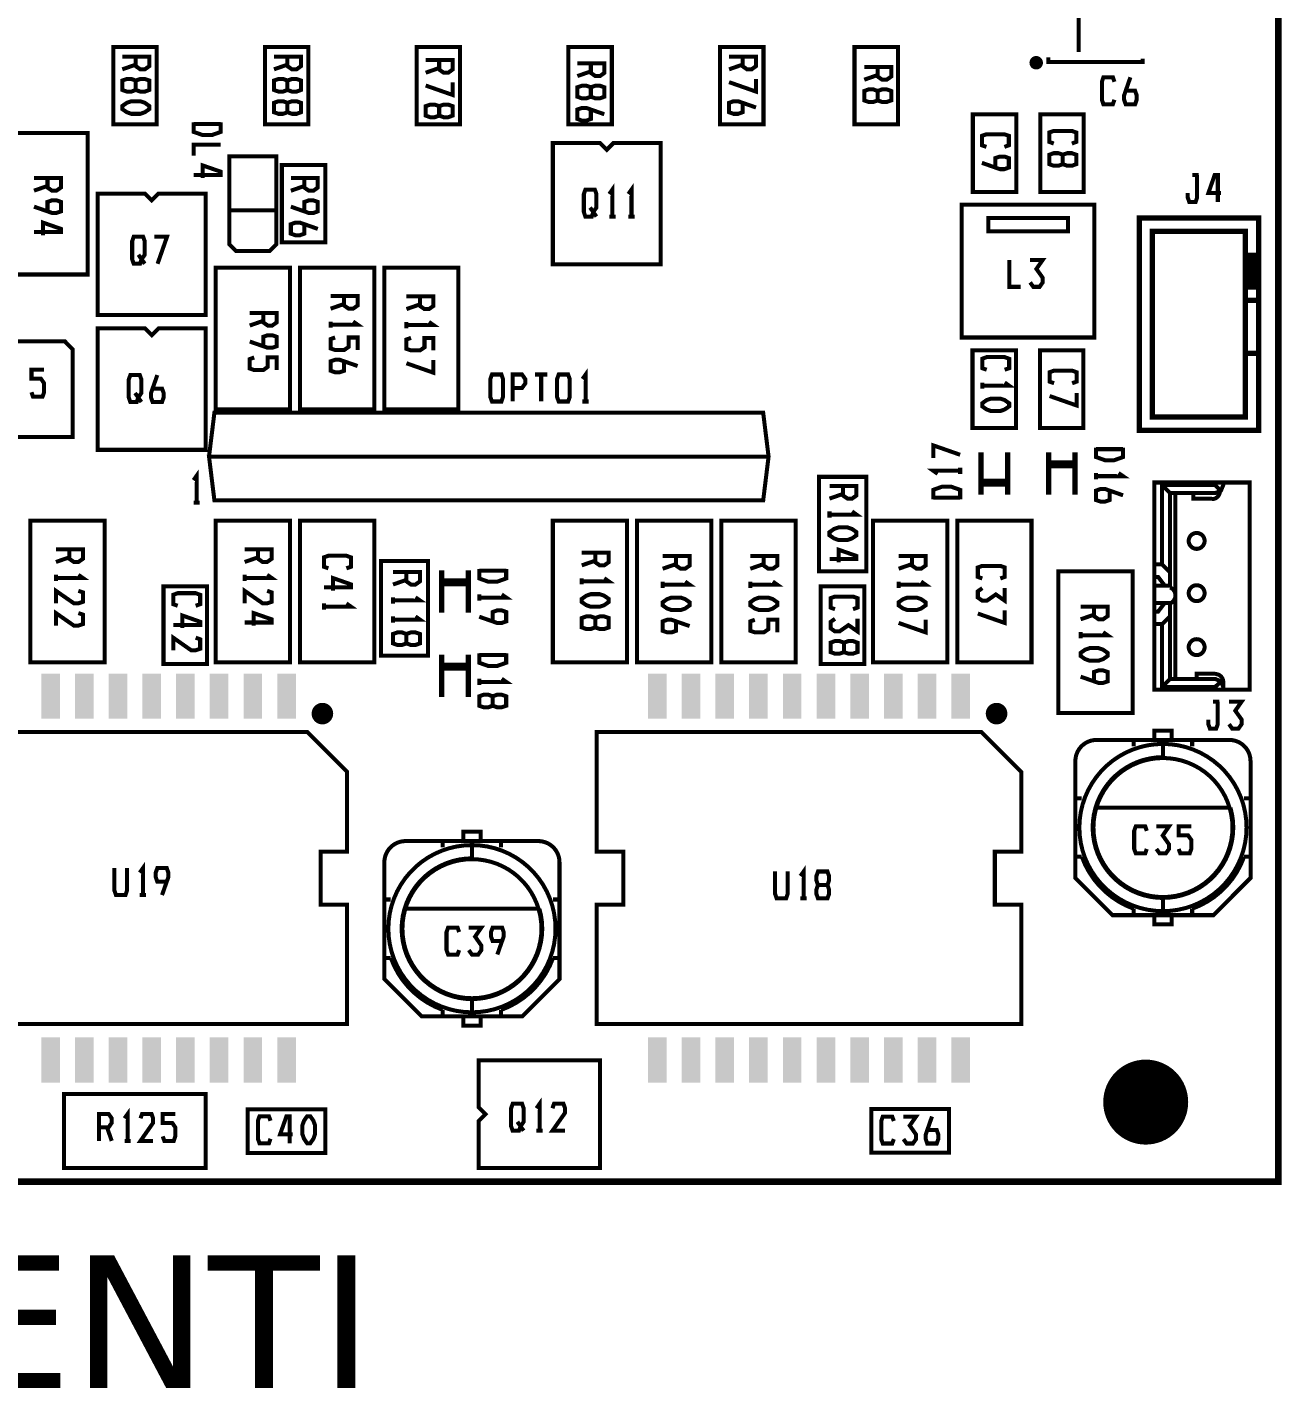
# Model space of a CAD drawing. Extents: x 0 to 130, y 331 to 429.
# Drawn here: x 82.8 to 130.1, y 331.2 to 382.5 of the extents above; entities that cross this region are included whole.
import ezdxf

# ---------------------------------------------------------------- set-up
doc = ezdxf.new("R2010")
doc.units = 0
doc.header["$MEASUREMENT"] = 0
doc.layers.get('0').update_dxf_attribs({"linetype": 'CONTINUOUS'})
for name, color, linetype in [('23-325-0_AST', 7, 'CONTINUOUS'), ('23-325-0_DRD', 1, 'CONTINUOUS'), ('THRUHOLE_NPT', 13, 'CONTINUOUS')]:
    doc.layers.add(name, color=color, linetype=linetype)
doc.styles.get("Standard").update_dxf_attribs({"font": 'verdana.ttf', "height": 5})

# ---------------------------------------------------------------- blocks, each defined once
blk = doc.blocks.new('RECTANGLE_55')
blk.add_solid([(0.84963, 0.35052), (0.84963, -0.35052), (-0.84963, 0.35052), (-0.84963, -0.35052)])
blk = doc.blocks.new('ROUND_1')
at = {"const_width": 1.6002}
blk.add_lwpolyline([(-0.8001, 0, 1), (0.8001, 0, 1)], format="xyb", close=True, dxfattribs=at)

msp = doc.modelspace()

# ---------------------------------------------------------------- linework, layer by layer
at = {"layer": '23-325-0_AST'}
for points, const_width in [([(-0.06, 339.022), (129.939, 339.022), (129.939, 429.021), (-0.06, 429.021), (-0.06, 339.022)], 0.254), ([(122.416, 384.112), (122.416, 381.572)], 0.152), ([(87.681, 378.841), (87.681, 381.762), (86.043, 381.762), (86.043, 378.841), (87.681, 378.841)], 0.152), ([(93.396, 378.841), (93.396, 381.762), (91.758, 381.762), (91.758, 378.841), (93.396, 378.841)], 0.152), ([(99.111, 378.841), (99.111, 381.762), (97.473, 381.762), (97.473, 378.841), (99.111, 378.841)], 0.152), ([(104.826, 378.841), (104.826, 381.762), (103.188, 381.762), (103.188, 378.841), (104.826, 378.841)], 0.152), ([(110.541, 378.841), (110.541, 381.762), (108.903, 381.762), (108.903, 378.841), (110.541, 378.841)], 0.152), ([(113.97, 381.762), (113.97, 378.841), (115.609, 378.841), (115.609, 381.762), (113.97, 381.762)], 0.152), ([(86.891, 381.391), (86.891, 381.036), (87.062, 380.916), (87.232, 380.916), (87.399, 381.036), (87.399, 381.391), (86.383, 381.391)], 0.152), ([(86.891, 381.094), (86.383, 380.916)], 0.152), ([(92.606, 381.391), (92.606, 381.036), (92.777, 380.916), (92.947, 380.916), (93.114, 381.036), (93.114, 381.391), (92.098, 381.391)], 0.152), ([(92.606, 381.094), (92.098, 380.916)], 0.152), ([(98.321, 381.264), (98.321, 380.909), (98.492, 380.789), (98.662, 380.789), (98.829, 380.909), (98.829, 381.264), (97.813, 381.264)], 0.152), ([(98.321, 380.967), (97.813, 380.789)], 0.152), ([(104.036, 381.137), (104.036, 380.782), (104.207, 380.662), (104.377, 380.662), (104.544, 380.782), (104.544, 381.137), (103.528, 381.137)], 0.152), ([(109.751, 381.391), (109.751, 381.036), (109.922, 380.916), (110.092, 380.916), (110.259, 381.036), (110.259, 381.391), (109.243, 381.391)], 0.152), ([(109.751, 381.094), (109.243, 380.916)], 0.152), ([(114.844, 381), (114.844, 380.645), (115.012, 380.525), (115.182, 380.525), (115.352, 380.645), (115.352, 381), (114.336, 381)], 0.152), ([(120.983, 381.104), (120.648, 381.104)], 0.152), ([(120.976, 381.241), (120.656, 381.241)], 0.152), ([(120.739, 381.005), (120.739, 381.325)], 0.152), ([(120.877, 380.998), (120.877, 381.333)], 0.152), ([(124.829, 381.318), (124.829, 381.191), (121.273, 381.191), (121.273, 381.368)], 0.152), ([(86.891, 380.139), (87.062, 380.078), (87.232, 380.078), (87.399, 380.139), (87.399, 380.495), (87.232, 380.553), (87.062, 380.553), (86.891, 380.495), (86.891, 380.139), (86.724, 380.078), (86.554, 380.078), (86.383, 380.139), (86.383, 380.495), (86.554, 380.553), (86.724, 380.553), (86.891, 380.495)], 0.152), ([(92.606, 380.139), (92.777, 380.078), (92.947, 380.078), (93.114, 380.139), (93.114, 380.495), (92.947, 380.553), (92.777, 380.553), (92.606, 380.495), (92.606, 380.139), (92.439, 380.078), (92.269, 380.078), (92.098, 380.139), (92.098, 380.495), (92.269, 380.553), (92.439, 380.553), (92.606, 380.495)], 0.152), ([(97.813, 380.307), (98.829, 379.951), (98.829, 380.426)], 0.152), ([(104.036, 380.84), (103.528, 380.662)], 0.152), ([(109.243, 380.434), (110.259, 380.078), (110.259, 380.553)], 0.152), ([(114.844, 380.703), (114.336, 380.525)], 0.152), ([(123.762, 379.771), (123.704, 379.601), (123.348, 379.601), (123.29, 379.771), (123.29, 380.446), (123.348, 380.617), (123.704, 380.617), (123.762, 380.446)], 0.152), ([(124.186, 380.109), (124.542, 380.109), (124.6, 379.938), (124.6, 379.771), (124.542, 379.601), (124.186, 379.601), (124.128, 379.771), (124.128, 379.938), (124.364, 380.617)], 0.152), ([(104.036, 379.885), (104.207, 379.824), (104.377, 379.824), (104.544, 379.885), (104.544, 380.241), (104.377, 380.299), (104.207, 380.299), (104.036, 380.241), (104.036, 379.885), (103.869, 379.824), (103.699, 379.824), (103.528, 379.885), (103.528, 380.241), (103.699, 380.299), (103.869, 380.299), (104.036, 380.241)], 0.152), ([(114.844, 379.745), (115.012, 379.687), (115.182, 379.687), (115.352, 379.745), (115.352, 380.101), (115.182, 380.162), (115.012, 380.162), (114.844, 380.101), (114.844, 379.745), (114.674, 379.687), (114.504, 379.687), (114.336, 379.745), (114.336, 380.101), (114.504, 380.162), (114.674, 380.162), (114.844, 380.101)], 0.152), ([(86.383, 379.537), (86.554, 379.656), (86.724, 379.715), (87.062, 379.715), (87.232, 379.656), (87.399, 379.537), (87.399, 379.418), (87.232, 379.301), (87.062, 379.24), (86.724, 379.24), (86.554, 379.301), (86.383, 379.418), (86.383, 379.537)], 0.152), ([(92.606, 379.301), (92.777, 379.24), (92.947, 379.24), (93.114, 379.301), (93.114, 379.656), (92.947, 379.715), (92.777, 379.715), (92.606, 379.656), (92.606, 379.301), (92.439, 379.24), (92.269, 379.24), (92.098, 379.301), (92.098, 379.656), (92.269, 379.715), (92.439, 379.715), (92.606, 379.656)], 0.152), ([(98.321, 379.174), (98.492, 379.113), (98.662, 379.113), (98.829, 379.174), (98.829, 379.529), (98.662, 379.588), (98.492, 379.588), (98.321, 379.529), (98.321, 379.174), (98.154, 379.113), (97.984, 379.113), (97.813, 379.174), (97.813, 379.529), (97.984, 379.588), (98.154, 379.588), (98.321, 379.529)], 0.152), ([(104.036, 379.402), (104.036, 379.047), (103.869, 378.986), (103.699, 378.986), (103.528, 379.047), (103.528, 379.402), (103.699, 379.461), (103.869, 379.461), (104.544, 379.225)], 0.152), ([(109.751, 379.656), (109.751, 379.301), (109.584, 379.24), (109.414, 379.24), (109.243, 379.301), (109.243, 379.656), (109.414, 379.715), (109.584, 379.715), (110.259, 379.479)], 0.152), ([(89.076, 378.915), (89.076, 378.559), (89.414, 378.44), (89.754, 378.44), (90.092, 378.559), (90.092, 378.915)], 0.152), ([(120.066, 376.301), (120.066, 379.222), (118.428, 379.222), (118.428, 376.301), (120.066, 376.301)], 0.152), ([(122.606, 376.301), (122.606, 379.222), (120.968, 379.222), (120.968, 376.301), (122.606, 376.301)], 0.152), ([(85.078, 373.19), (85.078, 378.524), (82.284, 378.524), (82.284, 373.19), (85.078, 373.19)], 0.152), ([(89.076, 378.854), (90.092, 378.854)], 0.152), ([(118.939, 377.995), (118.768, 378.056), (118.768, 378.412), (118.939, 378.47), (119.617, 378.47), (119.784, 378.412), (119.784, 378.056), (119.617, 377.995)], 0.152), ([(121.479, 378.122), (121.308, 378.183), (121.308, 378.539), (121.479, 378.597), (122.157, 378.597), (122.324, 378.539), (122.324, 378.183), (122.157, 378.122)], 0.152), ([(89.076, 377.66), (89.076, 378.077), (90.092, 378.077)], 0.152), ([(102.604, 373.571), (102.604, 378.143), (104.382, 378.143), (104.636, 377.889), (104.89, 378.143), (106.668, 378.143), (106.668, 373.571), (102.604, 373.571)], 0.152), ([(91.936, 374.079), (90.666, 374.079), (90.412, 374.333), (90.412, 377.635), (92.19, 377.635), (92.19, 374.333), (91.936, 374.079)], 0.152), ([(119.276, 377.218), (119.276, 377.574), (119.447, 377.632), (119.617, 377.632), (119.784, 377.574), (119.784, 377.218), (119.617, 377.157), (119.447, 377.157), (118.768, 377.396)], 0.152), ([(121.816, 377.345), (121.987, 377.284), (122.157, 377.284), (122.324, 377.345), (122.324, 377.701), (122.157, 377.759), (121.987, 377.759), (121.816, 377.701), (121.816, 377.345), (121.649, 377.284), (121.479, 377.284), (121.308, 377.345), (121.308, 377.701), (121.479, 377.759), (121.649, 377.759), (121.816, 377.701)], 0.152), ([(89.414, 376.822), (89.414, 377.297), (90.092, 377.061), (90.092, 376.941), (89.076, 376.941)], 0.152), ([(94.031, 374.396), (94.031, 377.317), (92.393, 377.317), (92.393, 374.396), (94.031, 374.396)], 0.152), ([(126.523, 376.258), (126.523, 376.09), (126.584, 375.92), (126.82, 375.92), (126.879, 376.09), (126.879, 376.936)], 0.152), ([(126.94, 376.936), (126.701, 376.936)], 0.152), ([(127.778, 376.258), (127.303, 376.258), (127.539, 376.936), (127.658, 376.936), (127.658, 375.92)], 0.152), ([(83.564, 376.822), (83.564, 376.466), (83.734, 376.347), (83.902, 376.347), (84.072, 376.466), (84.072, 376.822), (83.056, 376.822)], 0.152), ([(83.564, 376.525), (83.056, 376.347)], 0.152), ([(93.241, 376.819), (93.241, 376.464), (93.412, 376.344), (93.582, 376.344), (93.749, 376.464), (93.749, 376.819), (92.733, 376.819)], 0.152), ([(93.241, 376.522), (92.733, 376.344)], 0.152), ([(103.772, 375.542), (103.831, 375.372), (104.069, 375.372), (104.128, 375.542), (104.247, 375.712), (104.247, 376.22), (104.186, 376.388), (103.831, 376.388), (103.772, 376.22), (103.772, 375.542)], 0.152), ([(104.847, 375.372), (104.847, 376.388), (104.73, 376.22)], 0.152), ([(105.568, 375.372), (105.568, 376.388), (105.449, 376.22)], 0.152), ([(83.564, 375.567), (83.564, 375.923), (83.734, 375.984), (83.902, 375.984), (84.072, 375.923), (84.072, 375.567), (83.902, 375.509), (83.734, 375.509), (83.056, 375.745)], 0.152), ([(85.459, 371.666), (85.459, 376.238), (87.237, 376.238), (87.491, 375.984), (87.745, 376.238), (89.523, 376.238), (89.523, 371.666), (85.459, 371.666)], 0.152), ([(93.241, 375.567), (93.241, 375.923), (93.412, 375.981), (93.582, 375.981), (93.749, 375.923), (93.749, 375.567), (93.582, 375.506), (93.412, 375.506), (92.733, 375.745)], 0.152), ([(118.011, 375.816), (118.011, 370.817), (123.01, 370.817), (123.01, 375.816), (118.011, 375.816)], 0.152), ([(92.19, 375.603), (90.412, 375.603)], 0.152), ([(104.008, 375.712), (104.247, 375.372)], 0.152), ([(104.966, 375.372), (104.73, 375.372)], 0.152), ([(105.685, 375.372), (105.449, 375.372)], 0.152), ([(119.01, 375.316), (119.01, 374.818), (122.009, 374.818), (122.009, 375.316), (119.01, 375.316)], 0.152), ([(129.195, 367.518), (129.195, 367.317), (124.697, 367.317), (124.697, 375.316), (129.195, 375.316), (129.195, 367.518)], 0.201), ([(83.394, 374.67), (83.394, 375.145), (84.072, 374.907), (84.072, 374.79), (83.056, 374.79)], 0.152), ([(93.241, 375.084), (93.241, 374.729), (93.074, 374.668), (92.904, 374.668), (92.733, 374.729), (92.733, 375.084), (92.904, 375.143), (93.074, 375.143), (93.749, 374.907)], 0.152), ([(128.695, 367.917), (128.695, 367.818), (125.195, 367.818), (125.195, 374.818), (128.695, 374.818), (128.695, 367.917)], 0.201), ([(86.754, 373.764), (86.813, 373.594), (87.051, 373.594), (87.11, 373.764), (87.229, 373.934), (87.229, 374.442), (87.168, 374.61), (86.813, 374.61), (86.754, 374.442), (86.754, 373.764)], 0.152), ([(87.712, 373.594), (88.067, 374.61), (87.592, 374.61)], 0.152), ([(86.99, 373.934), (87.229, 373.594)], 0.152), ([(129.195, 372.717), (128.695, 372.717), (128.695, 373.916)], 0.201), ([(129.195, 373.916), (128.695, 373.916)], 0.201), ([(129.195, 373.748), (128.695, 373.748)], 0.201), ([(128.865, 372.717), (128.865, 373.916)], 0.201), ([(129.043, 372.717), (129.043, 373.916)], 0.201), ([(129.195, 372.717), (129.195, 373.916)], 0.201), ([(92.698, 368.11), (92.698, 373.444), (89.904, 373.444), (89.904, 368.11), (92.698, 368.11)], 0.152), ([(95.873, 368.11), (95.873, 373.444), (93.079, 373.444), (93.079, 368.11), (95.873, 368.11)], 0.152), ([(96.254, 373.444), (96.254, 368.11), (99.048, 368.11), (99.048, 373.444), (96.254, 373.444)], 0.152), ([(120.224, 372.725), (119.807, 372.725), (119.807, 373.741)], 0.152), ([(120.587, 372.892), (120.706, 372.725), (120.943, 372.725), (121.062, 372.892), (121.062, 373.063), (120.823, 373.4), (121.062, 373.741), (120.587, 373.741)], 0.152), ([(129.195, 373.568), (128.695, 373.568)], 0.201), ([(129.195, 373.39), (128.695, 373.39)], 0.201), ([(129.195, 373.21), (128.695, 373.21)], 0.201), ([(129.195, 373.03), (128.695, 373.03)], 0.201), ([(129.195, 372.849), (128.695, 372.849)], 0.201), ([(94.74, 372.377), (94.74, 372.021), (94.91, 371.902), (95.078, 371.902), (95.248, 372.021), (95.248, 372.377), (94.232, 372.377)], 0.152), ([(97.597, 372.362), (97.597, 372.006), (97.768, 371.887), (97.935, 371.887), (98.105, 372.006), (98.105, 372.362), (97.089, 372.362)], 0.152), ([(129.195, 367.416), (129.195, 370.218), (128.695, 370.218), (128.695, 372.217), (129.195, 372.217), (129.195, 367.416)], 0.201), ([(91.692, 371.742), (91.692, 371.386), (91.862, 371.267), (92.03, 371.267), (92.2, 371.386), (92.2, 371.742), (91.184, 371.742)], 0.152), ([(94.74, 372.08), (94.232, 371.902)], 0.152), ([(97.597, 372.064), (97.089, 371.887)], 0.152), ([(91.692, 371.445), (91.184, 371.267)], 0.152), ([(94.232, 371.183), (94.232, 371.419)], 0.152), ([(94.232, 371.3), (95.248, 371.3), (95.078, 371.419)], 0.152), ([(97.089, 371.168), (97.089, 371.404)], 0.152), ([(97.089, 371.285), (98.105, 371.285), (97.935, 371.404)], 0.152), ([(84.313, 370.576), (84.509, 370.37), (84.509, 367.073), (80.313, 367.073), (80.313, 370.678), (84.212, 370.678), (84.313, 370.576)], 0.152), ([(85.459, 366.586), (85.459, 371.158), (87.237, 371.158), (87.491, 370.904), (87.745, 371.158), (89.523, 371.158), (89.523, 366.586), (85.459, 366.586)], 0.152), ([(91.692, 370.487), (91.692, 370.843), (91.862, 370.904), (92.03, 370.904), (92.2, 370.843), (92.2, 370.487), (92.03, 370.429), (91.862, 370.429), (91.184, 370.665)], 0.152), ([(94.402, 370.817), (94.232, 370.759), (94.232, 370.403), (94.402, 370.345), (94.74, 370.345), (94.91, 370.462), (94.91, 370.817), (95.248, 370.817), (95.248, 370.345)], 0.152), ([(97.26, 370.802), (97.089, 370.744), (97.089, 370.388), (97.26, 370.33), (97.597, 370.33), (97.768, 370.446), (97.768, 370.802), (98.105, 370.802), (98.105, 370.33)], 0.152), ([(118.415, 370.332), (118.415, 367.411), (120.054, 367.411), (120.054, 370.332), (118.415, 370.332)], 0.152), ([(120.955, 370.332), (120.955, 367.411), (122.594, 367.411), (122.594, 370.332), (120.955, 370.332)], 0.152), ([(91.354, 370.065), (91.184, 370.004), (91.184, 369.649), (91.354, 369.59), (91.692, 369.59), (91.862, 369.71), (91.862, 370.065), (92.2, 370.065), (92.2, 369.59)], 0.152), ([(94.74, 369.921), (94.74, 369.565), (94.57, 369.507), (94.402, 369.507), (94.232, 369.565), (94.232, 369.921), (94.402, 369.979), (94.57, 369.979), (95.248, 369.743)], 0.152), ([(97.089, 369.847), (98.105, 369.491), (98.105, 369.964)], 0.152), ([(118.949, 369.603), (118.781, 369.662), (118.781, 370.017), (118.949, 370.078), (119.627, 370.078), (119.797, 370.017), (119.797, 369.662), (119.627, 369.603)], 0.152), ([(82.962, 368.755), (83.02, 368.585), (83.376, 368.585), (83.437, 368.755), (83.437, 369.093), (83.318, 369.263), (82.962, 369.263), (82.962, 369.601), (83.437, 369.601)], 0.152), ([(86.627, 368.557), (86.686, 368.387), (86.924, 368.387), (86.983, 368.557), (87.102, 368.727), (87.102, 369.235), (87.041, 369.403), (86.686, 369.403), (86.627, 369.235), (86.627, 368.557)], 0.152), ([(87.524, 368.895), (87.879, 368.895), (87.94, 368.727), (87.94, 368.557), (87.879, 368.387), (87.524, 368.387), (87.465, 368.557), (87.465, 368.727), (87.702, 369.403)], 0.152), ([(100.31, 368.407), (100.249, 368.574), (100.249, 369.253), (100.31, 369.423), (100.666, 369.423), (100.724, 369.253), (100.724, 368.574), (100.666, 368.407), (100.31, 368.407)], 0.152), ([(101.087, 368.915), (101.443, 368.915), (101.562, 369.082), (101.562, 369.253), (101.443, 369.423), (101.087, 369.423), (101.087, 368.407)], 0.152), ([(102.401, 369.423), (101.926, 369.423)], 0.152), ([(102.164, 368.407), (102.164, 369.423)], 0.152), ([(102.825, 368.407), (102.764, 368.574), (102.764, 369.253), (102.825, 369.423), (103.18, 369.423), (103.239, 369.253), (103.239, 368.574), (103.18, 368.407), (102.825, 368.407)], 0.152), ([(103.841, 368.407), (103.841, 369.423), (103.721, 369.253)], 0.152), ([(121.489, 369.095), (121.321, 369.154), (121.321, 369.509), (121.489, 369.57), (122.167, 369.57), (122.337, 369.509), (122.337, 369.154), (122.167, 369.095)], 0.152), ([(86.863, 368.727), (87.102, 368.387)], 0.152), ([(118.781, 368.884), (118.781, 369.121)], 0.152), ([(118.781, 369.001), (119.797, 369.001), (119.627, 369.121)], 0.152), ([(121.321, 368.613), (122.337, 368.257), (122.337, 368.732)], 0.152), ([(103.958, 368.407), (103.721, 368.407)], 0.152), ([(118.781, 368.341), (118.949, 368.46), (119.119, 368.519), (119.457, 368.519), (119.627, 368.46), (119.797, 368.341), (119.797, 368.224), (119.627, 368.105), (119.457, 368.046), (119.119, 368.046), (118.949, 368.105), (118.781, 368.224), (118.781, 368.341)], 0.152), ([(89.65, 366.332), (89.853, 367.983), (110.529, 367.983), (110.732, 366.332), (110.529, 364.681), (89.853, 364.681), (89.65, 366.332), (110.732, 366.332)], 0.152), ([(117.95, 366.4), (116.934, 366.756), (116.934, 366.283)], 0.152), ([(123.071, 366.669), (123.071, 366.314), (123.409, 366.194), (123.749, 366.194), (124.087, 366.314), (124.087, 366.669)], 0.152), ([(123.071, 366.611), (124.087, 366.611)], 0.152), ([(118.842, 364.998), (118.74, 364.998), (118.74, 366.395), (118.842, 366.395)], 0.201), ([(119.64, 366.395), (119.741, 366.395), (119.741, 364.998), (119.64, 364.998)], 0.201), ([(121.382, 364.998), (121.28, 364.998), (121.28, 366.395), (121.382, 366.395)], 0.201), ([(122.281, 366.095), (122.281, 365.996), (121.28, 365.996), (121.28, 366.095), (122.281, 366.095)], 0.201), ([(122.18, 366.395), (122.281, 366.395), (122.281, 364.998), (122.18, 364.998)], 0.201), ([(89.185, 364.597), (89.185, 365.613), (89.066, 365.443)], 0.152), ([(114.415, 362.014), (112.637, 362.014), (112.637, 365.57), (114.415, 365.57), (114.415, 362.014)], 0.152), ([(117.95, 365.801), (116.934, 365.801), (117.102, 365.681)], 0.152), ([(117.95, 365.918), (117.95, 365.681)], 0.152), ([(123.071, 365.476), (123.071, 365.712)], 0.152), ([(123.071, 365.595), (124.087, 365.595), (123.917, 365.712)], 0.152), ([(113.536, 365.222), (113.536, 364.866), (113.706, 364.749), (113.876, 364.749), (114.044, 364.866), (114.044, 365.222), (113.028, 365.222)], 0.152), ([(117.95, 364.724), (117.95, 365.079), (117.61, 365.199), (117.272, 365.199), (116.934, 365.079), (116.934, 364.724)], 0.152), ([(118.74, 365.298), (118.74, 365.397), (119.741, 365.397), (119.741, 365.298), (118.74, 365.298)], 0.201), ([(123.579, 365.051), (123.579, 364.696), (123.409, 364.637), (123.241, 364.637), (123.071, 364.696), (123.071, 365.051), (123.241, 365.112), (123.409, 365.112), (124.087, 364.874)], 0.152), ([(127.862, 365.356), (127.562, 365.356), (125.261, 365.356), (125.261, 362.273), (125.261, 361.798), (125.261, 361.473), (125.261, 360.822), (125.659, 360.822), (125.41, 360.497), (125.261, 360.497), (125.261, 360.022), (125.261, 357.556), (127.562, 357.556), (127.862, 357.556)], 0.152), ([(125.86, 364.958), (125.86, 361.973), (125.56, 362.273), (125.56, 365.257), (125.86, 364.958), (127.562, 364.958), (127.773, 365.044), (127.862, 365.257), (127.862, 365.356), (128.86, 365.356), (128.86, 357.556), (127.862, 357.556), (127.862, 357.658), (127.773, 357.868), (127.562, 357.957), (125.86, 357.957), (125.86, 360.322), (125.56, 360.022), (125.56, 357.658), (127.562, 357.658), (127.773, 357.868)], 0.152), ([(127.773, 365.044), (127.562, 365.257), (125.56, 365.257)], 0.152), ([(127.562, 365.356), (127.562, 365.257)], 0.152), ([(89.302, 364.597), (89.066, 364.597)], 0.152), ([(113.536, 364.927), (113.028, 364.749)], 0.152), ([(117.95, 364.785), (116.934, 364.785)], 0.152), ([(126.061, 357.957), (126.061, 361.148), (126.061, 364.958)], 0.152), ([(127.435, 364.749), (126.734, 364.749), (126.734, 364.958)], 0.152), ([(113.028, 364.028), (113.028, 364.267)], 0.152), ([(113.028, 364.147), (114.044, 364.147), (113.876, 364.267)], 0.152), ([(82.919, 363.919), (82.919, 358.585), (85.713, 358.585), (85.713, 363.919), (82.919, 363.919)], 0.152), ([(89.904, 363.919), (89.904, 358.585), (92.698, 358.585), (92.698, 363.919), (89.904, 363.919)], 0.152), ([(95.873, 358.585), (95.873, 363.919), (93.079, 363.919), (93.079, 358.585), (95.873, 358.585)], 0.152), ([(102.604, 363.919), (102.604, 358.585), (105.398, 358.585), (105.398, 363.919), (102.604, 363.919)], 0.152), ([(105.779, 363.919), (105.779, 358.585), (108.573, 358.585), (108.573, 363.919), (105.779, 363.919)], 0.152), ([(108.954, 363.919), (108.954, 358.585), (111.748, 358.585), (111.748, 363.919), (108.954, 363.919)], 0.152), ([(113.028, 363.487), (113.198, 363.606), (113.368, 363.665), (113.706, 363.665), (113.876, 363.606), (114.044, 363.487), (114.044, 363.367), (113.876, 363.251), (113.706, 363.19), (113.368, 363.19), (113.198, 363.251), (113.028, 363.367), (113.028, 363.487)], 0.152), ([(114.669, 363.919), (114.669, 358.585), (117.463, 358.585), (117.463, 363.919), (114.669, 363.919)], 0.152), ([(120.638, 358.585), (120.638, 363.919), (117.844, 363.919), (117.844, 358.585), (120.638, 358.585)], 0.152), ([(84.389, 362.837), (84.389, 362.481), (84.56, 362.362), (84.727, 362.362), (84.897, 362.481), (84.897, 362.837), (83.881, 362.837)], 0.152), ([(84.389, 362.539), (83.881, 362.362)], 0.152), ([(91.501, 362.837), (91.501, 362.481), (91.672, 362.362), (91.839, 362.362), (92.009, 362.481), (92.009, 362.837), (90.993, 362.837)], 0.152), ([(91.501, 362.539), (90.993, 362.362)], 0.152), ([(94.148, 362.123), (93.978, 362.181), (93.978, 362.537), (94.148, 362.598), (94.824, 362.598), (94.994, 362.537), (94.994, 362.181), (94.824, 362.123)], 0.152), ([(104.201, 362.71), (104.201, 362.354), (104.372, 362.235), (104.539, 362.235), (104.709, 362.354), (104.709, 362.71), (103.693, 362.71)], 0.152), ([(107.249, 362.583), (107.249, 362.227), (107.42, 362.108), (107.587, 362.108), (107.757, 362.227), (107.757, 362.583), (106.741, 362.583)], 0.152), ([(110.551, 362.583), (110.551, 362.227), (110.722, 362.108), (110.889, 362.108), (111.059, 362.227), (111.059, 362.583), (110.043, 362.583)], 0.152), ([(113.368, 362.351), (113.368, 362.826), (114.044, 362.59), (114.044, 362.471), (113.028, 362.471)], 0.152), ([(116.139, 362.583), (116.139, 362.227), (116.31, 362.108), (116.477, 362.108), (116.647, 362.227), (116.647, 362.583), (115.631, 362.583)], 0.152), ([(96.127, 362.395), (97.905, 362.395), (97.905, 358.839), (96.127, 358.839), (96.127, 362.395)], 0.152), ([(97.089, 361.988), (97.089, 361.633), (97.257, 361.513), (97.427, 361.513), (97.597, 361.633), (97.597, 361.988), (96.581, 361.988)], 0.152), ([(98.522, 360.553), (98.42, 360.553), (98.42, 361.95), (98.522, 361.95)], 0.201), ([(99.32, 361.95), (99.421, 361.95), (99.421, 360.553), (99.32, 360.553)], 0.201), ([(99.83, 362.097), (99.83, 361.742), (100.168, 361.622), (100.508, 361.622), (100.846, 361.742), (100.846, 362.097)], 0.152), ([(99.83, 362.039), (100.846, 362.039)], 0.152), ([(104.201, 362.412), (103.693, 362.235)], 0.152), ([(107.249, 362.285), (106.741, 362.108)], 0.152), ([(110.551, 362.285), (110.043, 362.108)], 0.152), ([(116.139, 362.285), (115.631, 362.108)], 0.152), ([(118.786, 361.742), (118.616, 361.8), (118.616, 362.156), (118.786, 362.217), (119.462, 362.217), (119.632, 362.156), (119.632, 361.8), (119.462, 361.742)], 0.152), ([(121.654, 362.014), (121.654, 356.68), (124.448, 356.68), (124.448, 362.014), (121.654, 362.014)], 0.152), ([(125.56, 362.273), (125.261, 362.273)], 0.152), ([(125.261, 361.473), (125.659, 361.473), (125.86, 361.473), (125.86, 361.973)], 0.152), ([(83.881, 361.643), (83.881, 361.879)], 0.152), ([(83.881, 361.76), (84.897, 361.76), (84.727, 361.879)], 0.152), ([(87.935, 361.442), (87.935, 358.521), (89.574, 358.521), (89.574, 361.442), (87.935, 361.442)], 0.152), ([(90.993, 361.643), (90.993, 361.879)], 0.152), ([(90.993, 361.76), (92.009, 361.76), (91.839, 361.879)], 0.152), ([(94.316, 361.285), (94.316, 361.76), (94.994, 361.521), (94.994, 361.404), (93.978, 361.404)], 0.152), ([(97.089, 361.691), (96.581, 361.513)], 0.152), ([(99.421, 361.65), (99.421, 361.551), (98.42, 361.551), (98.42, 361.65), (99.421, 361.65)], 0.201), ([(103.693, 361.516), (103.693, 361.752)], 0.152), ([(103.693, 361.633), (104.709, 361.633), (104.539, 361.752)], 0.152), ([(106.741, 361.389), (106.741, 361.625)], 0.152), ([(106.741, 361.506), (107.757, 361.506), (107.587, 361.625)], 0.152), ([(110.043, 361.389), (110.043, 361.625)], 0.152), ([(110.043, 361.506), (111.059, 361.506), (110.889, 361.625)], 0.152), ([(112.7, 361.442), (112.7, 358.521), (114.339, 358.521), (114.339, 361.442), (112.7, 361.442)], 0.152), ([(115.631, 361.389), (115.631, 361.625)], 0.152), ([(115.631, 361.506), (116.647, 361.506), (116.477, 361.625)], 0.152), ([(125.261, 361.798), (125.41, 361.798), (125.659, 361.473)], 0.152), ([(125.86, 361.473), (125.86, 361.447)], 0.152), ([(83.881, 360.805), (83.881, 361.277), (84.56, 360.805), (84.727, 360.805), (84.897, 360.863), (84.897, 361.219), (84.727, 361.277)], 0.152), ([(88.469, 360.713), (88.301, 360.772), (88.301, 361.127), (88.469, 361.188), (89.147, 361.188), (89.317, 361.127), (89.317, 360.772), (89.147, 360.713)], 0.152), ([(90.993, 360.805), (90.993, 361.277), (91.672, 360.805), (91.839, 360.805), (92.009, 360.863), (92.009, 361.219), (91.839, 361.277)], 0.152), ([(96.581, 360.794), (96.581, 361.031)], 0.152), ([(96.581, 360.914), (97.597, 360.914), (97.427, 361.031)], 0.152), ([(99.83, 360.904), (99.83, 361.14)], 0.152), ([(99.83, 361.023), (100.846, 361.023), (100.676, 361.14)], 0.152), ([(103.693, 360.972), (103.864, 361.092), (104.031, 361.15), (104.372, 361.15), (104.539, 361.092), (104.709, 360.972), (104.709, 360.855), (104.539, 360.736), (104.372, 360.678), (104.031, 360.678), (103.864, 360.736), (103.693, 360.855), (103.693, 360.972)], 0.152), ([(106.741, 360.845), (106.912, 360.965), (107.079, 361.023), (107.42, 361.023), (107.587, 360.965), (107.757, 360.845), (107.757, 360.728), (107.587, 360.609), (107.42, 360.551), (107.079, 360.551), (106.912, 360.609), (106.741, 360.728), (106.741, 360.845)], 0.152), ([(110.043, 360.845), (110.214, 360.965), (110.381, 361.023), (110.722, 361.023), (110.889, 360.965), (111.059, 360.845), (111.059, 360.728), (110.889, 360.609), (110.722, 360.551), (110.381, 360.551), (110.214, 360.609), (110.043, 360.728), (110.043, 360.845)], 0.152), ([(113.234, 360.586), (113.066, 360.645), (113.066, 361), (113.234, 361.061), (113.912, 361.061), (114.082, 361), (114.082, 360.645), (113.912, 360.586)], 0.152), ([(115.631, 360.845), (115.802, 360.965), (115.969, 361.023), (116.31, 361.023), (116.477, 360.965), (116.647, 360.845), (116.647, 360.728), (116.477, 360.609), (116.31, 360.551), (115.969, 360.551), (115.802, 360.609), (115.631, 360.728), (115.631, 360.845)], 0.152), ([(118.786, 361.379), (118.616, 361.259), (118.616, 361.023), (118.786, 360.904), (118.954, 360.904), (119.294, 361.14), (119.632, 360.904), (119.632, 361.379)], 0.152), ([(83.881, 359.966), (83.881, 360.439), (84.56, 359.966), (84.727, 359.966), (84.897, 360.025), (84.897, 360.38), (84.727, 360.439)], 0.152), ([(91.331, 359.966), (91.331, 360.439), (92.009, 360.203), (92.009, 360.083), (90.993, 360.083)], 0.152), ([(93.978, 360.566), (93.978, 360.802)], 0.152), ([(93.978, 360.683), (94.994, 360.683), (94.824, 360.802)], 0.152), ([(100.338, 360.124), (100.338, 360.479), (100.508, 360.54), (100.676, 360.54), (100.846, 360.479), (100.846, 360.124), (100.676, 360.065), (100.508, 360.065), (99.83, 360.302)], 0.152), ([(118.616, 360.421), (119.632, 360.065), (119.632, 360.54)], 0.152), ([(122.997, 360.678), (122.997, 360.322), (123.168, 360.203), (123.335, 360.203), (123.505, 360.322), (123.505, 360.678), (122.489, 360.678)], 0.152), ([(125.261, 360.822), (125.261, 360.497)], 0.152), ([(125.659, 360.822), (125.86, 360.822), (125.86, 360.322)], 0.152), ([(125.86, 360.848), (125.86, 360.822)], 0.152), ([(88.639, 359.875), (88.639, 360.35), (89.317, 360.111), (89.317, 359.994), (88.301, 359.994)], 0.152), ([(96.581, 360.076), (96.581, 360.312)], 0.152), ([(96.581, 360.192), (97.597, 360.192), (97.427, 360.312)], 0.152), ([(104.201, 359.898), (104.372, 359.839), (104.539, 359.839), (104.709, 359.898), (104.709, 360.253), (104.539, 360.312), (104.372, 360.312), (104.201, 360.253), (104.201, 359.898), (104.031, 359.839), (103.864, 359.839), (103.693, 359.898), (103.693, 360.253), (103.864, 360.312), (104.031, 360.312), (104.201, 360.253)], 0.152), ([(107.249, 360.126), (107.249, 359.771), (107.079, 359.712), (106.912, 359.712), (106.741, 359.771), (106.741, 360.126), (106.912, 360.185), (107.079, 360.185), (107.757, 359.949)], 0.152), ([(110.214, 360.185), (110.043, 360.126), (110.043, 359.771), (110.214, 359.712), (110.551, 359.712), (110.722, 359.829), (110.722, 360.185), (111.059, 360.185), (111.059, 359.712)], 0.152), ([(113.234, 360.223), (113.066, 360.104), (113.066, 359.867), (113.234, 359.748), (113.404, 359.748), (113.742, 359.984), (114.082, 359.748), (114.082, 360.223)], 0.152), ([(115.631, 360.068), (116.647, 359.712), (116.647, 360.185)], 0.152), ([(122.997, 360.38), (122.489, 360.203)], 0.152), ([(125.261, 360.022), (125.56, 360.022)], 0.152), ([(88.301, 359.037), (88.301, 359.512), (88.977, 359.037), (89.147, 359.037), (89.317, 359.095), (89.317, 359.451), (89.147, 359.512)], 0.152), ([(97.089, 359.296), (97.257, 359.237), (97.427, 359.237), (97.597, 359.296), (97.597, 359.651), (97.427, 359.71), (97.257, 359.71), (97.089, 359.651), (97.089, 359.296), (96.919, 359.237), (96.749, 359.237), (96.581, 359.296), (96.581, 359.651), (96.749, 359.71), (96.919, 359.71), (97.089, 359.651)], 0.152), ([(113.574, 358.968), (113.742, 358.91), (113.912, 358.91), (114.082, 358.968), (114.082, 359.324), (113.912, 359.385), (113.742, 359.385), (113.574, 359.324), (113.574, 358.968), (113.404, 358.91), (113.234, 358.91), (113.066, 358.968), (113.066, 359.324), (113.234, 359.385), (113.404, 359.385), (113.574, 359.324)], 0.152), ([(122.489, 359.484), (122.489, 359.72)], 0.152), ([(122.489, 359.601), (123.505, 359.601), (123.335, 359.72)], 0.152), ([(99.83, 358.922), (99.83, 358.567), (100.168, 358.447), (100.508, 358.447), (100.846, 358.567), (100.846, 358.922)], 0.152), ([(99.83, 358.864), (100.846, 358.864)], 0.152), ([(122.489, 358.94), (122.66, 359.06), (122.827, 359.118), (123.168, 359.118), (123.335, 359.06), (123.505, 358.94), (123.505, 358.823), (123.335, 358.704), (123.168, 358.646), (122.827, 358.646), (122.66, 358.704), (122.489, 358.823), (122.489, 358.94)], 0.152), ([(98.522, 357.378), (98.42, 357.378), (98.42, 358.775), (98.522, 358.775)], 0.201), ([(99.421, 358.475), (99.421, 358.376), (98.42, 358.376), (98.42, 358.475), (99.421, 358.475)], 0.201), ([(99.32, 358.775), (99.421, 358.775), (99.421, 357.378), (99.32, 357.378)], 0.201), ([(99.83, 357.729), (99.83, 357.965)], 0.152), ([(99.83, 357.848), (100.846, 357.848), (100.676, 357.965)], 0.152), ([(122.997, 357.866), (122.997, 358.221), (123.168, 358.28), (123.335, 358.28), (123.505, 358.221), (123.505, 357.866), (123.335, 357.807), (123.168, 357.807), (122.489, 358.044)], 0.152), ([(125.86, 357.957), (125.56, 357.658)], 0.152), ([(127.562, 358.158), (126.861, 358.158), (126.861, 357.95)], 0.152), ([(126.861, 357.957), (126.861, 358.056)], 0.152), ([(127.862, 357.856), (127.862, 357.658)], 0.152), ([(100.338, 356.949), (100.508, 356.89), (100.676, 356.89), (100.846, 356.949), (100.846, 357.304), (100.676, 357.365), (100.508, 357.365), (100.338, 357.304), (100.338, 356.949), (100.168, 356.89), (100, 356.89), (99.83, 356.949), (99.83, 357.304), (100, 357.365), (100.168, 357.365), (100.338, 357.304)], 0.152), ([(127.562, 357.658), (127.562, 357.556)], 0.152), ([(94.161, 356.88), (93.683, 356.88)], 0.152), ([(93.693, 356.415), (93.693, 356.89)], 0.152), ([(93.831, 356.337), (93.831, 356.969)], 0.152), ([(93.968, 356.327), (93.968, 356.979)], 0.152), ([(94.105, 356.377), (94.105, 356.929)], 0.152), ([(119.561, 356.88), (119.083, 356.88)], 0.152), ([(119.093, 356.415), (119.093, 356.89)], 0.152), ([(119.231, 356.337), (119.231, 356.969)], 0.152), ([(119.368, 356.327), (119.368, 356.979)], 0.152), ([(119.505, 356.377), (119.505, 356.929)], 0.152), ([(127.3, 356.426), (127.3, 356.255), (127.361, 356.088), (127.597, 356.088), (127.656, 356.255), (127.656, 357.104)], 0.152), ([(127.717, 357.104), (127.478, 357.104)], 0.152), ([(128.08, 356.255), (128.199, 356.088), (128.436, 356.088), (128.555, 356.255), (128.555, 356.426), (128.316, 356.763), (128.555, 357.104), (128.08, 357.104)], 0.152), ([(94.25, 356.606), (93.594, 356.606)], 0.152), ([(94.24, 356.743), (93.605, 356.743)], 0.152), ([(94.196, 356.469), (93.648, 356.469)], 0.152), ([(94.003, 356.332), (93.841, 356.332)], 0.152), ([(94.242, 356.57), (94.242, 356.733)], 0.152), ([(119.65, 356.606), (118.994, 356.606)], 0.152), ([(119.64, 356.743), (119.005, 356.743)], 0.152), ([(119.596, 356.469), (119.048, 356.469)], 0.152), ([(119.403, 356.332), (119.241, 356.332)], 0.152), ([(119.642, 356.57), (119.642, 356.733)], 0.152), ([(78.857, 355.956), (78.857, 351.457), (79.856, 351.457), (79.856, 349.456), (78.857, 349.456), (78.857, 344.958), (94.854, 344.958), (94.854, 349.456), (93.856, 349.456), (93.856, 351.457), (94.854, 351.457), (94.854, 354.457), (93.356, 355.956), (78.857, 355.956)], 0.152), ([(104.257, 355.956), (104.257, 351.457), (105.256, 351.457), (105.256, 349.456), (104.257, 349.456), (104.257, 344.958), (120.254, 344.958), (120.254, 349.456), (119.256, 349.456), (119.256, 351.457), (120.254, 351.457), (120.254, 354.457), (118.756, 355.956), (104.257, 355.956)], 0.152), ([(125.916, 355.661), (125.916, 356.012), (125.266, 356.012), (125.266, 355.661), (125.916, 355.661), (126.691, 355.661), (126.691, 355.42)], 0.152), ([(123.091, 355.661), (124.491, 355.661), (125.266, 355.661)], 0.152), ([(124.491, 355.661), (124.491, 355.42)], 0.152), ([(125.591, 355.511), (125.591, 355.011)], 0.152), ([(128.09, 355.661), (126.691, 355.661)], 0.152), ([(122.291, 351.262), (122.291, 353.461), (122.291, 354.861)], 0.152), ([(128.89, 351.262), (128.89, 353.461), (128.89, 354.861)], 0.152), ([(122.533, 353.461), (122.291, 353.461)], 0.152), ([(128.89, 353.461), (128.649, 353.461)], 0.152), ([(128.133, 353.111), (123.048, 353.111)], 0.152), ([(99.881, 351.851), (99.881, 352.202), (99.231, 352.202), (99.231, 351.851), (99.881, 351.851), (100.656, 351.851), (100.656, 351.61)], 0.152), ([(124.981, 351.556), (124.923, 351.389), (124.567, 351.389), (124.506, 351.556), (124.506, 352.235), (124.567, 352.405), (124.923, 352.405), (124.981, 352.235)], 0.152), ([(125.344, 351.556), (125.464, 351.389), (125.7, 351.389), (125.819, 351.556), (125.819, 351.727), (125.583, 352.064), (125.819, 352.405), (125.344, 352.405)], 0.152), ([(126.183, 351.556), (126.244, 351.389), (126.599, 351.389), (126.658, 351.556), (126.658, 351.897), (126.538, 352.064), (126.183, 352.064), (126.183, 352.405), (126.658, 352.405)], 0.152), ([(97.056, 351.851), (98.456, 351.851), (99.231, 351.851)], 0.152), ([(98.456, 351.851), (98.456, 351.61)], 0.152), ([(99.556, 351.701), (99.556, 351.201)], 0.152), ([(102.055, 351.851), (100.656, 351.851)], 0.152), ([(122.533, 351.262), (122.291, 351.262), (122.291, 350.462), (123.691, 349.062), (124.491, 349.062)], 0.152), ([(126.691, 349.062), (127.491, 349.062), (128.89, 350.462), (128.89, 351.262), (128.649, 351.262)], 0.152), ([(86.559, 350.833), (86.559, 349.987), (86.5, 349.817), (86.145, 349.817), (86.086, 349.987), (86.086, 350.833)], 0.152), ([(87.161, 349.817), (87.161, 350.833), (87.041, 350.662)], 0.152), ([(88.057, 350.325), (87.702, 350.325), (87.643, 350.495), (87.643, 350.662), (87.702, 350.833), (88.057, 350.833), (88.118, 350.662), (88.118, 350.495), (87.879, 349.817)], 0.152), ([(96.256, 347.452), (96.256, 349.651), (96.256, 351.051)], 0.152), ([(102.855, 347.452), (102.855, 349.651), (102.855, 351.051)], 0.152), ([(111.451, 350.706), (111.451, 349.86), (111.392, 349.69), (111.037, 349.69), (110.978, 349.86), (110.978, 350.706)], 0.152), ([(112.053, 349.69), (112.053, 350.706), (111.933, 350.535)], 0.152), ([(112.949, 350.198), (113.01, 350.368), (113.01, 350.535), (112.949, 350.706), (112.594, 350.706), (112.535, 350.535), (112.535, 350.368), (112.594, 350.198), (112.949, 350.198), (113.01, 350.027), (113.01, 349.86), (112.949, 349.69), (112.594, 349.69), (112.535, 349.86), (112.535, 350.027), (112.594, 350.198)], 0.152), ([(87.28, 349.817), (87.041, 349.817)], 0.152), ([(96.498, 349.651), (96.256, 349.651)], 0.152), ([(102.855, 349.651), (102.614, 349.651)], 0.152), ([(112.172, 349.69), (111.933, 349.69)], 0.152), ([(125.591, 349.212), (125.591, 349.712)], 0.152), ([(102.098, 349.301), (97.013, 349.301)], 0.152), ([(126.691, 349.303), (126.691, 349.062), (125.916, 349.062), (125.266, 349.062), (124.491, 349.062), (124.491, 349.303)], 0.152), ([(99.073, 347.746), (99.015, 347.579), (98.659, 347.579), (98.598, 347.746), (98.598, 348.425), (98.659, 348.595), (99.015, 348.595), (99.073, 348.425)], 0.152), ([(99.436, 347.746), (99.556, 347.579), (99.792, 347.579), (99.911, 347.746), (99.911, 347.917), (99.675, 348.254), (99.911, 348.595), (99.436, 348.595)], 0.152), ([(100.691, 348.087), (100.336, 348.087), (100.275, 348.254), (100.275, 348.425), (100.336, 348.595), (100.691, 348.595), (100.75, 348.425), (100.75, 348.254), (100.513, 347.579)], 0.152), ([(125.266, 349.062), (125.266, 348.712), (125.916, 348.712), (125.916, 349.062)], 0.152), ([(96.498, 347.452), (96.256, 347.452), (96.256, 346.652), (97.656, 345.252), (98.456, 345.252)], 0.152), ([(100.656, 345.252), (101.456, 345.252), (102.855, 346.652), (102.855, 347.452), (102.614, 347.452)], 0.152), ([(99.556, 345.402), (99.556, 345.902)], 0.152), ([(100.656, 345.493), (100.656, 345.252), (99.881, 345.252), (99.231, 345.252), (98.456, 345.252), (98.456, 345.493)], 0.152), ([(99.231, 345.252), (99.231, 344.902), (99.881, 344.902), (99.881, 345.252)], 0.152), ([(104.382, 339.535), (99.81, 339.535), (99.81, 341.313), (100.064, 341.567), (99.81, 341.821), (99.81, 343.599), (104.382, 343.599), (104.382, 339.535)], 0.152), ([(89.523, 342.329), (84.189, 342.329), (84.189, 339.535), (89.523, 339.535), (89.523, 342.329)], 0.152), ([(101.032, 341.109), (101.09, 340.942), (101.326, 340.942), (101.387, 341.109), (101.504, 341.28), (101.504, 341.788), (101.446, 341.958), (101.09, 341.958), (101.032, 341.788), (101.032, 341.109)], 0.152), ([(102.106, 340.942), (102.106, 341.958), (101.987, 341.788)], 0.152), ([(103.064, 340.942), (102.589, 340.942), (103.064, 341.617), (103.064, 341.788), (103.003, 341.958), (102.647, 341.958), (102.589, 341.788)], 0.152), ([(85.51, 341.069), (85.865, 341.069), (85.985, 341.239), (85.985, 341.409), (85.865, 341.577), (85.51, 341.577), (85.51, 340.561)], 0.152), ([(86.587, 340.561), (86.587, 341.577), (86.467, 341.409)], 0.152), ([(87.542, 340.561), (87.069, 340.561), (87.542, 341.239), (87.542, 341.409), (87.483, 341.577), (87.128, 341.577), (87.069, 341.409)], 0.152), ([(87.907, 340.731), (87.966, 340.561), (88.321, 340.561), (88.38, 340.731), (88.38, 341.069), (88.263, 341.239), (87.907, 341.239), (87.907, 341.577), (88.38, 341.577)], 0.152), ([(91.11, 340.106), (94.031, 340.106), (94.031, 341.744), (91.11, 341.744), (91.11, 340.106)], 0.152), ([(91.966, 340.642), (91.908, 340.472), (91.552, 340.472), (91.491, 340.642), (91.491, 341.318), (91.552, 341.488), (91.908, 341.488), (91.966, 341.318)], 0.152), ([(92.804, 340.81), (92.329, 340.81), (92.568, 341.488), (92.685, 341.488), (92.685, 340.472)], 0.152), ([(93.345, 340.472), (93.229, 340.642), (93.168, 340.81), (93.168, 341.15), (93.229, 341.318), (93.345, 341.488), (93.465, 341.488), (93.584, 341.318), (93.643, 341.15), (93.643, 340.81), (93.584, 340.642), (93.465, 340.472), (93.345, 340.472)], 0.152), ([(117.526, 341.757), (114.605, 341.757), (114.605, 340.119), (117.526, 340.119), (117.526, 341.757)], 0.152), ([(115.451, 340.629), (115.39, 340.462), (115.035, 340.462), (114.976, 340.629), (114.976, 341.308), (115.035, 341.478), (115.39, 341.478), (115.451, 341.308)], 0.152), ([(115.814, 340.629), (115.934, 340.462), (116.17, 340.462), (116.289, 340.629), (116.289, 340.8), (116.051, 341.137), (116.289, 341.478), (115.814, 341.478)], 0.152), ([(116.711, 340.97), (117.067, 340.97), (117.127, 340.8), (117.127, 340.629), (117.067, 340.462), (116.711, 340.462), (116.653, 340.629), (116.653, 340.8), (116.889, 341.478)], 0.152), ([(85.807, 341.069), (85.985, 340.561)], 0.152), ([(101.268, 341.28), (101.504, 340.942)], 0.152), ([(102.225, 340.942), (101.987, 340.942)], 0.152), ([(86.703, 340.561), (86.467, 340.561)], 0.152)]:
    msp.add_lwpolyline(points, dxfattribs=dict(at, const_width=const_width))
at = {"layer": '23-325-0_AST', "const_width": 0.152}
for points in [[(120.816, 381.343, 0.414214), (120.638, 381.165)], [(120.638, 381.165, 0.414214), (120.816, 380.987)], [(120.993, 381.165, 0.414214), (120.816, 381.343)], [(120.816, 380.987, 0.414214), (120.993, 381.165)], [(127.435, 364.729, 0.414214), (127.735, 365.029)], [(126.861, 363.456, 0.414214), (126.561, 363.157)], [(126.561, 363.157, 0.414214), (126.861, 362.857)], [(127.16, 363.157, 0.414214), (126.861, 363.456)], [(126.861, 362.857, 0.414214), (127.16, 363.157)], [(126.861, 361.488, 0.414214), (126.561, 361.188)], [(127.16, 361.188, 0.414214), (126.861, 361.488)], [(126.061, 361.102, 0.303922), (125.86, 361.404)], [(125.86, 360.802, 0.303104), (126.061, 361.102)], [(126.561, 361.188, 0.414214), (126.861, 360.888)], [(126.861, 360.888, 0.414214), (127.16, 361.188)], [(126.861, 359.456, 0.414214), (126.561, 359.156)], [(127.16, 359.156, 0.414214), (126.861, 359.456)], [(126.561, 359.156, 0.414214), (126.861, 358.856)], [(126.861, 358.856, 0.414214), (127.16, 359.156)], [(127.862, 357.843, 0.414214), (127.562, 358.143)], [(93.922, 356.982, 0.414214), (93.592, 356.652)], [(94.252, 356.652, 0.414214), (93.922, 356.982)], [(119.322, 356.982, 0.414214), (118.992, 356.652)], [(119.652, 356.652, 0.414214), (119.322, 356.982)], [(93.592, 356.652, 0.414214), (93.922, 356.322)], [(93.922, 356.322, 0.414214), (94.252, 356.652)], [(118.992, 356.652, 0.414214), (119.322, 356.322)], [(119.322, 356.322, 0.414214), (119.652, 356.652)], [(123.091, 355.661, 0.414214), (122.291, 354.861)], [(125.591, 355.511, 0.414214), (122.441, 352.362)], [(128.74, 352.362, 0.414214), (125.591, 355.511)], [(128.89, 354.861, 0.414214), (128.09, 355.661)], [(125.591, 355.011, 0.414214), (122.942, 352.362)], [(125.591, 354.98, 0.414214), (122.972, 352.362)], [(128.21, 352.362, 0.414214), (125.591, 354.98)], [(128.24, 352.362, 0.071771), (128.132, 353.111)], [(122.441, 352.362, 0.414214), (125.591, 349.212)], [(122.942, 352.362, 0.071771), (123.05, 351.613)], [(122.972, 352.362, 0.414214), (125.591, 349.743)], [(125.591, 349.743, 0.414214), (128.21, 352.362)], [(125.591, 349.212, 0.414214), (128.74, 352.362)], [(125.591, 349.712, 0.414214), (128.24, 352.362)], [(97.056, 351.851, 0.414214), (96.256, 351.051)], [(99.556, 351.701, 0.414214), (96.406, 348.552)], [(102.705, 348.552, 0.414214), (99.556, 351.701)], [(102.855, 351.051, 0.414214), (102.055, 351.851)], [(99.556, 351.201, 0.414214), (96.907, 348.552)], [(99.556, 351.17, 0.414214), (96.937, 348.552)], [(102.175, 348.552, 0.414214), (99.556, 351.17)], [(122.533, 351.262, 0.223707), (124.491, 349.303)], [(123.048, 351.612, 0.332556), (125.591, 349.71)], [(125.591, 349.712, 0.332556), (128.133, 351.612)], [(126.691, 349.303, 0.223707), (128.649, 351.262)], [(102.205, 348.552, 0.071771), (102.097, 349.301)], [(96.406, 348.552, 0.414214), (99.556, 345.402)], [(96.907, 348.552, 0.071771), (97.015, 347.803)], [(96.937, 348.552, 0.414214), (99.556, 345.933)], [(99.556, 345.933, 0.414214), (102.175, 348.552)], [(99.556, 345.402, 0.414214), (102.705, 348.552)], [(99.556, 345.902, 0.414214), (102.205, 348.552)], [(97.013, 347.802, 0.332556), (99.556, 345.9)], [(99.556, 345.902, 0.332556), (102.098, 347.802)], [(96.498, 347.452, 0.223707), (98.456, 345.493)], [(100.656, 345.493, 0.223707), (102.614, 347.452)]]:
    msp.add_lwpolyline(points, format="xyb", dxfattribs=at)
at = {"layer": '23-325-0_DRD'}
for p, q in [((129.939, 339.022), (129.939, 429.021)), ((-0.06, 339.022), (129.939, 339.022))]:
    msp.add_line(p, q, dxfattribs=at)

# ---------------------------------------------------------------- block references
at = {"layer": '23-325-0_AST', "rotation": 270}
for p in [(83.681, 357.307), (84.951, 357.307), (86.221, 357.307), (87.491, 357.307), (88.761, 357.307), (90.031, 357.307), (91.301, 357.307), (92.571, 357.307), (106.541, 357.307), (107.811, 357.307), (109.081, 357.307), (110.351, 357.307), (111.621, 357.307), (112.891, 357.307), (114.161, 357.307), (115.431, 357.307), (116.701, 357.307), (117.971, 357.307), (83.681, 343.606), (84.951, 343.606), (86.221, 343.606), (87.491, 343.606), (88.761, 343.606), (90.031, 343.606), (91.301, 343.606), (92.571, 343.606), (106.541, 343.606), (107.811, 343.606), (109.081, 343.606), (110.351, 343.606), (111.621, 343.606), (112.891, 343.606), (114.161, 343.606), (115.431, 343.606), (116.701, 343.606), (117.971, 343.606)]:
    msp.add_blockref('RECTANGLE_55', p, dxfattribs=at)
at = {"layer": 'THRUHOLE_NPT', "rotation": 270}
msp.add_blockref('ROUND_1', (124.941, 342.021), dxfattribs=at)

# ---------------------------------------------------------------- texts
at = {"linetype": 'Continuous'}
msp.add_text('LATO COMPONENTI', height=5, dxfattribs=at).set_placement((29.106, 331.248))

doc.saveas('drawing.dxf')
